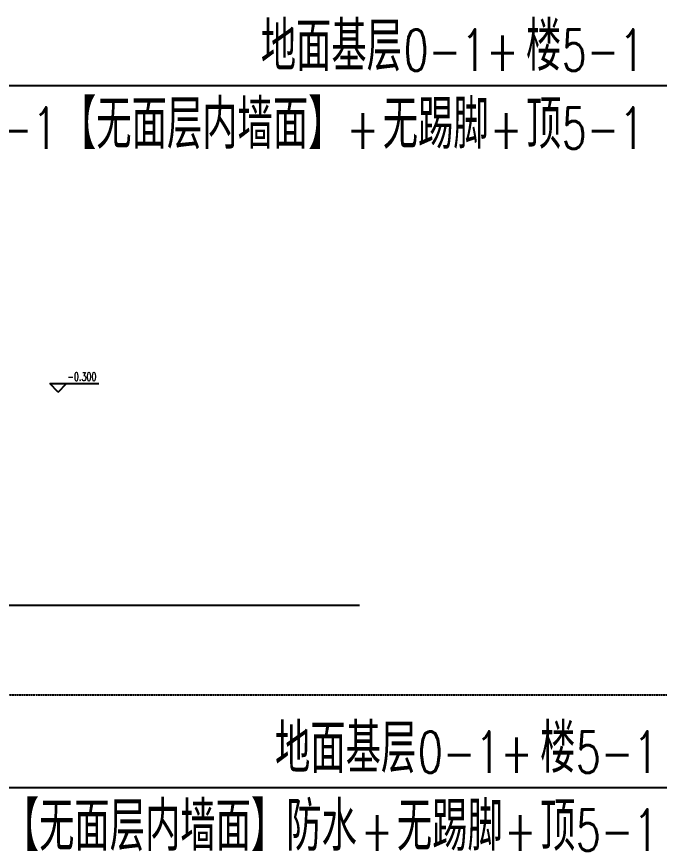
# Model space of a CAD drawing. Extents: x -954573 to 446329, y 489853 to 1226784.
# Drawn here: x -120706 to -97603, y 769886 to 799881 of the extents above; entities that cross this region are included whole.
import ezdxf

# ---------------------------------------------------------------- set-up
doc = ezdxf.new("R2010")
doc.units = 0
doc.header["$LTSCALE"] = 10
doc.header["$MEASUREMENT"] = 0
doc.linetypes.add('10平面$0$DOTE', pattern=[2.42, 2, -0.2, 0.02, -0.2])
doc.linetypes.add('10平面$1$DASH', pattern=[0.35, 0.25, -0.1])
for name, color, linetype in [('10平面$0$A-AXIS-DOTE', 8, '10平面$0$DOTE'), ('10平面$0$AS-WALL', 8, 'Continuous'), ('10平面$0$DIM_SYMB', 8, 'Continuous'), ('10平面$0$PUB_TEXT', 8, 'Continuous'), ('10平面$0$建-标高', 8, 'Continuous'), ('A-LIN-V', 9, 'Continuous'), ('建-引出', 3, 'Continuous')]:
    doc.layers.add(name, color=color, linetype=linetype)
doc.styles.add('10平面$0$A-STANDARD', font='SIMPLEX', dxfattribs={"bigfont": 'GBCBIG'})
doc.styles.add('A-STANDARD', font='SIMPLEX', dxfattribs={"bigfont": 'GBCBIG'})

# ---------------------------------------------------------------- blocks, each defined once
blk = doc.blocks.new('10平面$0$dote')
at = {"layer": '10平面$0$A-AXIS-DOTE'}
blk.add_line((112355, -26100), (76282.2, -26100), dxfattribs=at)
at = {"layer": '10平面$0$DIM_SYMB', "linetype": '10平面$1$DASH', "ltscale": 3}
blk.add_lwpolyline([(85886.4, -29308.6), (162136.4, -29308.6)], dxfattribs=at)
blk = doc.blocks.new('10平面')
at = {"layer": '10平面$0$建-标高'}
for p, q in [((-119212.1, 786392.9), (-119512.1, 786692.9)), ((-119512.1, 786692.9), (-117752.1, 786692.9)), ((-119212.1, 786392.9), (-118912.1, 786692.9))]:
    blk.add_line(p, q, dxfattribs=at)
at = {"layer": '10平面$0$AS-WALL'}
blk.add_blockref('10平面$0$dote', (-220736.4, 804820), dxfattribs=at)
at = {"layer": '10平面$0$PUB_TEXT', "style": '10平面$0$A-STANDARD', "width": 0.705882}
blk.add_text('-0.300', height=297.5, dxfattribs=at).set_placement((-118882.1, 786797.9))

msp = doc.modelspace()

# ---------------------------------------------------------------- block references
at = {"layer": 'A-LIN-V'}
msp.add_blockref('10平面', (0, 0), dxfattribs=at)

# ---------------------------------------------------------------- next in the draw order: linework, layer by layer
at = {"layer": '建-引出'}
for p, q in [((-126390, 797410), (-89030, 797410)), ((-125880, 772180), (-88520, 772180))]:
    msp.add_line(p, q, dxfattribs=at)

# ---------------------------------------------------------------- next in the draw order: texts
at = {"layer": '建-引出', "color": 7, "style": 'A-STANDARD'}
for s, height, p in [('地面基层', 1762.96, (-111930, 797935)), ('楼', 1763, (-102396.7, 797935)), ('【无面层内墙面】', 1762.96, (-119113.3, 795135)), ('无踢脚', 1762.96, (-107546.7, 795135)), ('顶', 1763, (-102396.7, 795135)), ('地面基层', 1762.96, (-111420, 772705)), ('楼', 1763, (-101886.7, 772705)), ('【无面层内墙面】防水', 1762.96, (-121170, 769905)), ('无踢脚', 1762.96, (-107036.7, 769905)), ('顶', 1763, (-101886.7, 769905))]:
    msp.add_text(s, height=height, dxfattribs=at).set_placement(p)
at = {"layer": '建-引出', "color": 7, "style": 'A-STANDARD', "width": 0.705882}
for s, p in [('0-1+', (-106796.7, 797935)), ('5-1', (-101113.3, 797935)), ('5-1', (-122213.3, 795135)), ('+', (-108846.7, 795135)), ('+', (-103696.7, 795135)), ('5-1', (-101113.3, 795135)), ('0-1+', (-106286.7, 772705)), ('5-1', (-100603.3, 772705)), ('5-1', (-100603.3, 769905)), ('+', (-108336.7, 769905)), ('+', (-103186.7, 769905))]:
    msp.add_text(s, height=1487.5, dxfattribs=at).set_placement(p)

doc.saveas('drawing.dxf')
